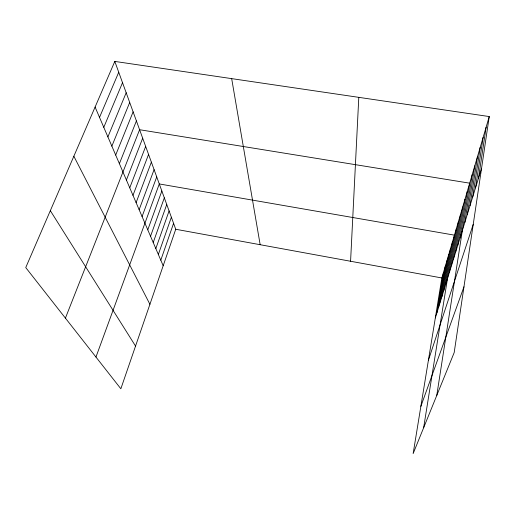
<?xml version="1.0" encoding="UTF-8"?>
<svg xmlns="http://www.w3.org/2000/svg" width="515" height="515" viewBox="0 0 515 515"><rect width="100%" height="100%" fill="white"/><g stroke="black" fill="none" stroke-linecap="round" stroke-linejoin="round"><path stroke-width="0.77" d="M350.58 261.26L358.794 97.348M489.25 116.557L454.191 352.569L413.146 453.58L441.857 277.965L489.25 116.557L114.806 61.42L25.75 267.575L120.851 388.774L175.737 229.259L114.806 61.42M475.532 187.808L483.122 137.428M478.487 178.242L486.128 127.199M472.693 197L480.231 147.271M467.33 214.349L474.772 165.875M469.957 205.846L477.45 156.747M460.011 238.046L467.285 191.368M436.765 395.456L469.693 183.173L139.597 129.716L65.418 318.128M464.8 222.538L472.184 174.682M455.55 252.479L462.715 206.94M457.738 245.391L464.961 199.286M449.408 272.351L456.399 228.435M451.385 265.946L458.44 221.501M453.432 259.328L460.539 214.337M443.737 290.711L450.554 248.339M445.584 284.731L452.46 241.85M423.645 427.733L454.43 235.149L159.29 183.945L95.957 357.05M438.535 307.545L445.179 266.648M440.216 302.112L446.917 260.732M441.947 296.498L448.707 254.629M436.9 312.824L443.492 272.39M435.323 317.935L481.57 168.27M428.396 360.3L473.24 224.334M160.796 260.184L173.581 223.323M158.343 254.462L171.366 217.221M155.82 248.578L169.087 210.95M153.219 242.514L166.744 204.494M150.535 236.269L164.33 197.844M420.864 406.354L463.964 286.803M147.773 229.832L161.845 191.001M142.076 216.558L156.727 176.89M139.14 209.708L154.088 169.628M136.108 202.64L151.371 162.135M132.979 195.346L148.565 154.41M129.748 187.814L145.668 146.44M126.407 180.038L142.681 138.213M119.383 163.673L136.411 120.935M115.688 155.06L133.115 111.858M111.864 146.144L129.703 102.466M107.899 136.9L126.175 92.745M103.785 127.321L122.519 82.677M99.524 117.375L118.733 72.242M175.737 229.259L441.857 277.965M50.328 210.667L135.542 346.074M73.845 156.238L149.917 304.294M95.088 107.056L163.184 265.74M231.673 78.628L260.165 244.709"/></g></svg>
